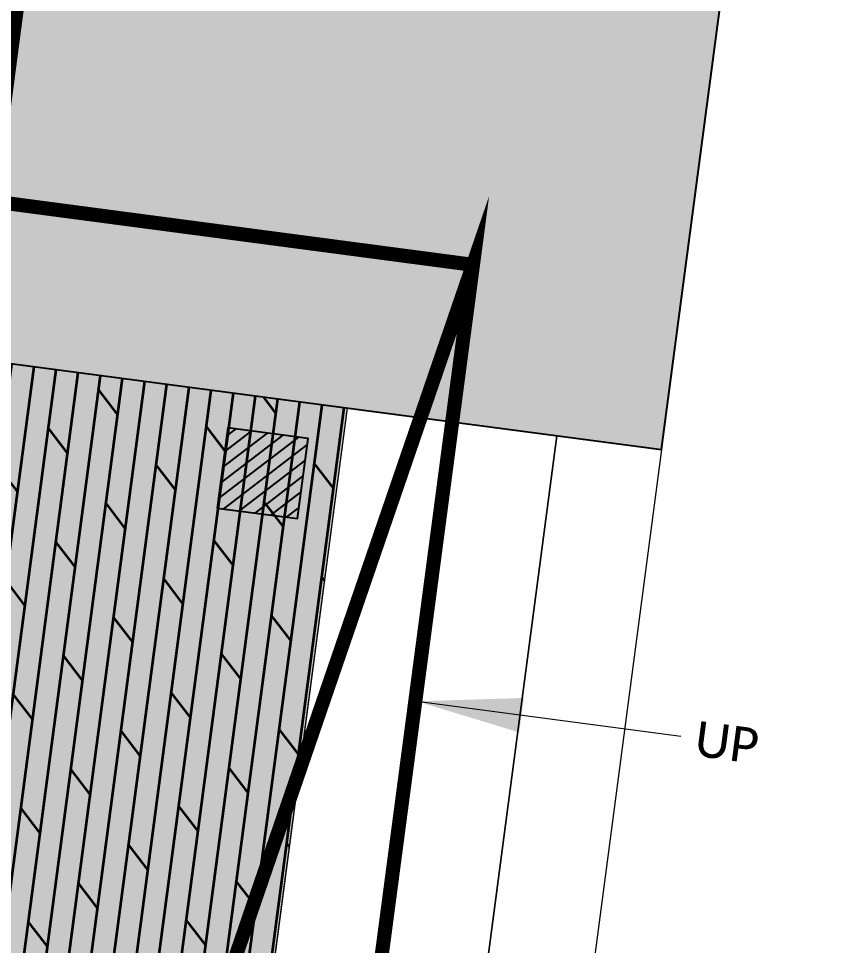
# Model space of a CAD drawing. Header units: millimetres. Extents: x -176651 to 424033, y -469666 to 486614.
# Drawn here: x 14071 to 16409, y 105971 to 108603 of the extents above; entities that cross this region are included whole.
import ezdxf

# ---------------------------------------------------------------- set-up
doc = ezdxf.new("R2010")
doc.units = ezdxf.units.MM
doc.linetypes.add('1625E_Roof Plan$0$DASHED', pattern=[0.75, 0.5, -0.25])
for name, color, linetype in [('1625_East Villa$0$ad-Arrow', 8, 'Continuous'), ('1625_East Villa$0$ad-Elevation 10', 8, 'Continuous'), ('1625_East Villa$0$ad-Text main', 8, 'Continuous'), ('1625_East Villa$0$ad-Verandah', 8, 'Continuous'), ('1625E_Columns$0$ad-MS Column', 8, 'Continuous'), ('1625E_Roof Plan$0$ad-Primary Roof', 8, 'Continuous'), ('1625E_Roof Plan$0$ad-Secondary Roof', 8, 'Continuous'), ('ad-Plinth', 8, 'Continuous'), ('ad-Verandah', 33, 'Continuous')]:
    doc.layers.add(name, color=color, linetype=linetype)
doc.layers.add('1625_East Villa$0$ad-Landscape', color=8, linetype='Continuous', lineweight=35)
doc.styles.add('1625_East Villa$0$6 U T S R N_Corridor-Basement$0$grid_text', font='verdana.ttf', dxfattribs={"width": 0.9})
doc.styles.add('1625_East Villa$0$6 U T S R N_Corridor-Basement$0$Standard', font='arial.ttf')
doc.dimstyles.new('1625_East Villa$0$6 U T S R N_Corridor-Basement$0$1.125', dxfattribs={"dimtxt": 350, "dimasz": 100, "dimexe": 75, "dimexo": 50, "dimgap": 50, "dimtad": 0, "dimdec": 0, "dimzin": 0, "dimdsep": 46, "dimtxsty": '1625_East Villa$0$6 U T S R N_Corridor-Basement$0$grid_text', "dimblk": '1625_East Villa$0$6 U T S R N_Corridor-Basement$0$_ArchTick', "dimcen": 0, "dimdle": 75, "dimclrd": 256, "dimclre": 8, "dimclrt": 7, "dimadec": 3, "dimazin": 0, "dimtfac": 1, "dimtdec": 0, "dimtofl": 0, "dimtmove": 2, "dimatfit": 2, "dimfxl": 80, "dimtolj": 1, "dimtzin": 0, "dimlwd": 18, "dimlwe": 9, "dimarcsym": 0})

# ---------------------------------------------------------------- blocks, each defined once
blk = doc.blocks.new('A$C92fa9908')
at = {"layer": 'ad-Verandah', "lineweight": 9}
blk.add_lwpolyline([(13650, 4745), (12120, 4745), (12120, 0), (6200, 0), (6200, -2045), (13650, -2045)], close=True, dxfattribs=at)
blk = doc.blocks.new('zw$C194')
at = {"layer": 'ad-Plinth', "ltscale": 5, "rotation": 352.4703876422758}
blk.add_blockref('A$C92fa9908', (-190986.9, -324177.1), dxfattribs=at)
blk = doc.blocks.new('1625_East Villa$0$6 U T S R N_Corridor-Basement$0$_ArchTick')
at = {"color": 0, "linetype": 'ByBlock', "const_width": 0.15}
blk.add_lwpolyline([(-0.5, -0.5), (0.5, 0.5)], dxfattribs=at)
blk = doc.blocks.new('1625E_Roof Plan')
at = {"layer": '1625E_Roof Plan$0$ad-Primary Roof', "linetype": '1625E_Roof Plan$0$DASHED', "ltscale": 2, "const_width": 40}
blk.add_lwpolyline([(12570, 8195), (12570, 5195)], dxfattribs=at)
at = {"layer": '1625E_Roof Plan$0$ad-Secondary Roof', "linetype": '1625E_Roof Plan$0$DASHED', "ltscale": 2, "const_width": 40}
for points in [[(13950, 5195), (13188.8, 1425), (13950, -2345)], [(12570, 5195), (10022.5, 1425), (12570, -2345), (13950, -2345), (13950, 5195)]]:
    blk.add_lwpolyline(points, close=True, dxfattribs=at)
blk = doc.blocks.new('1625E_Columns$0$A$C42b14ea2')
at = {"layer": '1625E_Columns$0$ad-MS Column'}
h = blk.add_hatch(dxfattribs=at)
h.set_pattern_fill('ANSI31', color=256, scale=10)
h.set_pattern_definition([(45, (-1729784.14, 638048.958), (-22.4506403, 22.4506403), [])])
h.paths.add_polyline_path([(0, 0), (230, 0), (230, 230), (0, 230)])
blk.add_lwpolyline([(0, 0), (230, 0), (230, 230), (0, 230)], close=True, dxfattribs=at)
blk = doc.blocks.new('1625E_Columns')
blk.add_blockref('1625E_Columns$0$A$C42b14ea2', (13320, 4415))
blk = doc.blocks.new('1625_East Villa$0$zw$959F')
at = {"transparency": 33554559}
h = blk.add_hatch(color=256, dxfattribs=at)
h.dxf.hatch_style = 1
h.set_gradient(color1=(153, 204, 0), color2=(63, 127, 0), tint=1, name='INVSPHERICAL')
h.paths.add_polyline_path([(0, -8875), (2430, -8875), (2430, -4975), (0, -4975)])
h = blk.add_hatch(dxfattribs=at)
h.set_pattern_fill('GRASS', color=74)
h.set_pattern_definition([(90, (-1096435.541, 661200.024), (-17.96051224, 17.96051224), [4.7625, -31.1585245]), (45, (-1096435.54, 661200.024), (-17.96051224, 17.96051224), [4.7625, -20.6375]), (135, (-1096435.54, 661200.024), (-17.96051224, -17.96051224), [4.7625, -20.6375])])
h.paths.add_polyline_path([(0, -8875), (2430, -8875), (2430, -4975), (0, -4975)])
h = blk.add_hatch(color=43, dxfattribs=at)
h.dxf.hatch_style = 1
h.paths.add_polyline_path([(1530, -8875), (0, -8875), (0, -13620), (-5920, -13620), (-5920, -15665), (1530, -15665)])
at = {"layer": '1625_East Villa$0$ad-Landscape', "transparency": 33554687}
h = blk.add_hatch(dxfattribs=at)
h.set_pattern_fill('DOLMIT', color=44, scale=10, angle=90)
h.set_pattern_definition([(90, (-1096435.54, 661200.024), (-63.5, 5e-14), []), (135, (-1096435.54, 661200.02), (-126.999913, -126.999913), [89.80256, -179.605122])])
h.paths.add_polyline_path([(1530, -8875), (0, -8875), (0, -13620), (-5920, -13620), (-5920, -15665), (1530, -15665)])
at = {"layer": '1625_East Villa$0$ad-Elevation 10'}
blk.add_lwpolyline([(0, -8875), (2430, -8875), (2430, -4975), (0, -4975)], close=True, dxfattribs=at)
at = {"layer": '1625_East Villa$0$ad-Verandah', "lineweight": 9}
for points in [[(1530, -8875), (0, -8875), (0, -13620), (-5920, -13620), (-5920, -15665), (1530, -15665)], [(1830, -10475), (1530, -10475), (1530, -8875), (1830, -8875)], [(2130, -10475), (1830, -10475), (1830, -8875), (2130, -8875)], [(2430, -10475), (2130, -10475), (2130, -8875), (2430, -8875)]]:
    blk.add_lwpolyline(points, close=True, dxfattribs=at)
at = {"layer": '1625_East Villa$0$ad-Text main', "insert": (2722.8, -9675.7, 0), "char_height": 100, "width": 207.6, "attachment_point": 5, "style": '1625_East Villa$0$6 U T S R N_Corridor-Basement$0$Standard', "bg_fill": 2}
blk.add_mtext('{\\fCalibri Light|b0|i0|c0|p34;UP}', dxfattribs=at)
at = {"layer": '1625_East Villa$0$ad-Arrow'}
blk.add_leader([(1834.3, -9675), (2590.9, -9675)], dimstyle='1625_East Villa$0$6 U T S R N_Corridor-Basement$0$1.125', override={"dimscale": 1, "dimasz": 300, "dimgap": 50, "dimtad": 0}, dxfattribs=at)
blk = doc.blocks.new('1625_East Villa')
at = {"layer": '1625_East Villa$0$ad-Verandah'}
blk.add_blockref('1625_East Villa$0$zw$959F', (12120, 13620), dxfattribs=at)
for name in ['1625E_Roof Plan', '1625E_Columns']:
    blk.add_blockref(name, (0, 0))
blk = doc.blocks.new("All Plot's Villa Plans")
at = {"ltscale": 5, "rotation": 352.4703876422526}
blk.add_blockref('1625_East Villa', (852, 104581.7), dxfattribs=at)

msp = doc.modelspace()

# ---------------------------------------------------------------- block references
at = {"ltscale": 5}
msp.add_blockref("All Plot's Villa Plans", (0, 0), dxfattribs=at)

# ---------------------------------------------------------------- next in the draw order: block references
msp.add_blockref('zw$C194', (191838.8, 428758.8), dxfattribs=at)

doc.saveas('drawing.dxf')
